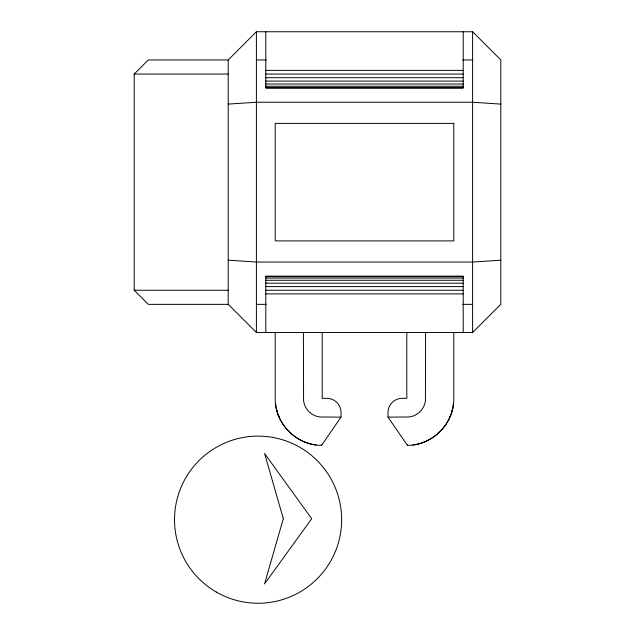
<?xml version="1.0" encoding="UTF-8"?>
<svg xmlns="http://www.w3.org/2000/svg" width="635" height="635" viewBox="0 0 635 635"><rect width="100%" height="100%" fill="white"/><g stroke="black" fill="none" stroke-linecap="round" stroke-linejoin="round"><path stroke-width="0.95" d="M275.201 332.542L275.201 398.963C274.947 423.64 296.91 445.595 321.588 445.341L321.604 444.865M406.797 332.542L406.797 398.343L402.098 398.343A14.097 14.097 0 0 0 388.001 412.44L388.001 417.147L407.416 445.341C432.094 445.595 454.049 423.64 453.795 398.963L453.795 332.542M310.023 443.778L310.15 443.317M304.197 441.801L304.379 441.357M321.588 445.341L341.003 417.147L341.003 412.44A14.097 14.097 0 0 0 326.898 398.343L322.199 398.343L322.199 332.542M228.203 304.348L148.304 304.348L134.199 290.243L134.199 74.049L148.304 59.952L228.203 59.952L256.397 31.75L472.599 31.75L500.801 59.952L500.801 304.348L472.599 332.542L256.397 332.542L228.203 304.348L228.203 59.952M278.741 416.346L279.186 416.163M276.765 410.52L277.225 410.393M276.042 404.424L275.566 404.487A47.038 47.038 0 0 0 316.063 444.984M228.203 104.1L256.397 102.251L472.599 102.251L500.801 104.1M500.801 260.199L472.599 262.049L256.397 262.049L228.203 260.199M256.397 59.952L266.319 59.952M462.677 59.952L472.599 59.952M265.803 70.398L463.201 70.398M134.199 74.049L228.203 74.049M265.803 74.049L463.201 74.049M265.803 77.7L463.201 77.7M265.803 81.097L463.201 81.097M265.803 84.018L463.201 84.018M265.803 86.257L463.201 86.257M265.803 87.67L463.201 87.67M265.803 276.63L463.201 276.63M265.803 278.035L463.201 278.035M265.803 280.273L463.201 280.273M265.803 283.194L463.201 283.194M265.803 286.599L463.201 286.599M134.199 290.243L228.203 290.243M265.803 290.243L463.201 290.243M265.803 293.894L463.201 293.894M256.397 304.348L266.319 304.348M462.677 304.348L472.599 304.348M341.003 417.147L319.746 416.965A18.78 18.78 0 0 1 303.578 400.796L303.403 332.542M388.001 417.147L409.25 416.965A18.78 18.78 0 0 0 425.418 400.796L425.601 332.542M452.961 404.424L453.438 404.487A47.038 47.038 0 0 1 412.94 444.984M451.771 410.393L452.239 410.52M449.81 416.163L450.255 416.346M424.617 441.357L424.799 441.801M418.846 443.317L418.973 443.778M407.4 444.865L407.416 445.341M472.599 31.75L472.599 332.542M463.201 31.75L463.201 88.146L265.803 88.146L265.803 31.75M463.201 332.542L463.201 276.146L265.803 276.146L265.803 332.542M256.397 31.75L256.397 332.542M283.329 518.692L264.557 583.898L311.706 518.692L264.557 453.477L283.329 518.692M453.795 123.396L275.201 123.396L275.201 240.895L453.795 240.895L453.795 123.396M216.305 592.058A83.566 83.566 0 0 0 341.654 519.684A83.566 83.566 0 0 0 216.305 447.318A83.566 83.566 0 0 0 216.305 592.058"/></g></svg>
